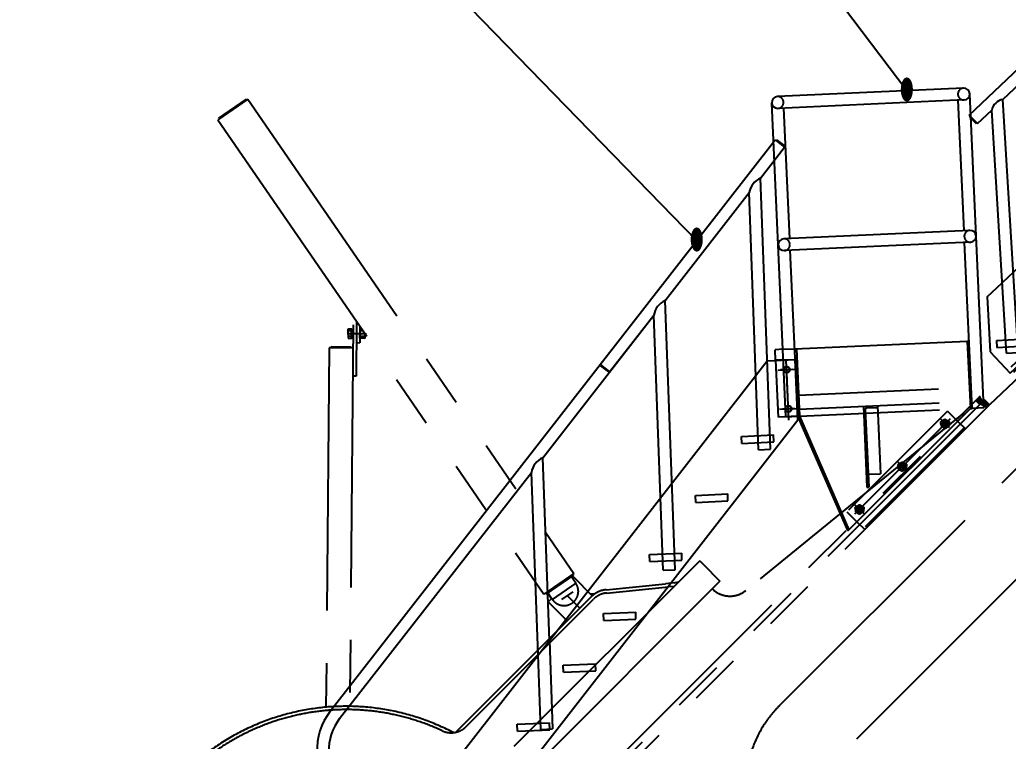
# Model space of a CAD drawing. Header units: millimetres. Extents: x 0 to 42000, y -1158 to 29700.
# Drawn here: x 17303 to 20830, y 17208 to 19782 of the extents above; entities that cross this region are included whole.
import ezdxf
from ezdxf.enums import TextEntityAlignment as Align

# ---------------------------------------------------------------- set-up
doc = ezdxf.new("R2010")
doc.units = ezdxf.units.MM
doc.header["$LTSCALE"] = 1000
for name, pattern in [('F', [0.75, 0.5, -0.25]), ('G', [2, 1.25, -0.25, 0.25, -0.25]), ('K', [2.5, 1.25, -0.25, 0.25, -0.25, 0.25, -0.25])]:
    doc.linetypes.add(name, pattern=pattern)
for name, color, linetype in [('01', 7, 'Continuous'), ('02', 1, 'Continuous'), ('04', 2, 'F'), ('05', 4, 'G'), ('07', 6, 'K')]:
    doc.layers.add(name, color=color, linetype=linetype)
doc.styles.get("Standard").update_dxf_attribs({"font": 'isocp', "width": 0.707, "bigfont": 'intecad.shx'})

# ---------------------------------------------------------------- blocks, each defined once
blk = doc.blocks.new('*U16')
at = {"layer": '01'}
for p, q in [((-15.1, 5), (-15.1, 0)), ((0, 5), (-15.1, 5)), ((-15.1, 0), (0, 0)), ((0, 0), (-2.9, 5)), ((0, 5), (2.9, 0)), ((0, 5), (15.1, 5)), ((15.1, 0), (0, 0)), ((15.1, 5), (15.1, 0))]:
    blk.add_line(p, q, dxfattribs=at)
at = {"layer": '05'}
blk.add_line((0, 7.1), (0, -2.1), dxfattribs=at)
blk = doc.blocks.new('Q7')
at = {"layer": '07', "linetype": 'K', "ltscale": 0.75}
h = blk.add_hatch(color=6, dxfattribs=at)
h.paths.add_polyline_path([(51448, 1660.2), (51448, 1657.2), (51451, 1657.2)])
h.paths.add_polyline_path([(51377, 1660.8), (51374, 1657.8), (51377, 1657.8)])
h.paths.add_polyline_path([(51457.1, 1556.1), (51454.1, 1556.1), (51454.1, 1553.1)])
for points in [[(53692.2, 1455.6), (53701.4, 1464.8), (53690.8, 1482.3), (53687.2, 1478.9), (53678, 1469.7)], [(53694.4, 1457.8), (53716.8, 1444.9), (53725.6, 1453.7), (53708.4, 1471.9)]]:
    blk.add_hatch(color=6, dxfattribs=at).paths.add_polyline_path(points)
h = blk.add_hatch(color=6, dxfattribs=at)
h.paths.add_polyline_path([(52212.1, 676.3), (52212, 690.6), (52219.2, 683.4)])
h.paths.add_polyline_path([(52316.2, 780.2, 0.010476), (52313.2, 777.3), (52309, 773.2), (52301.8, 780.4)])
at = {"layer": '05', "color": 4, "linetype": 'G', "ltscale": 0.75}
blk.add_line((60279, 7288.7), (47232.2, -5758.1), dxfattribs=at)
at = {"layer": '07', "color": 6, "linetype": 'K', "ltscale": 0.75}
for p, q in [((59527.2, 6950.5), (53725.6, 1453.7)), ((58566.1, 6101.9), (53694.2, 1486)), ((58575.5, 6083.3), (53708.4, 1471.9)), ((51080.3, 2544.9), (50973.2, 2471.3)), ((51074.2, 2545), (50975.3, 2477)), ((51074.2, 2545), (51076.2, 2542.1)), ((51080.3, 2544.9), (52243.7, 852.2)), ((50973.2, 2471.3), (52136.6, 778.5)), ((50975.3, 2477), (50977.3, 2474.1)), ((51455.7, 1740.1), (51443.9, 378.6)), ((51467.7, 1740), (51466.1, 1556)), ((51467.8, 1751.6), (51467.2, 1676)), ((51479.7, 1734.4), (51479.2, 1675.9)), ((51434.9, 1708.3), (51504, 1707.7)), ((51438, 1708.3), (51437.8, 1691.5)), ((51450.4, 1698.2), (51437.9, 1698.3)), ((51438, 1708.3), (51438.1, 1725.1)), ((51450.5, 1718.2), (51438, 1718.3)), ((51438.1, 1725.1), (51450.6, 1724.9)), ((51478.8, 1707.9), (51442.3, 1708.3)), ((51450.3, 1691.4), (51450.5, 1708.2)), ((51450.6, 1724.9), (51450.5, 1708.2)), ((51455.3, 1691.4), (51455.5, 1708.1)), ((51455.6, 1724.9), (51455.5, 1708.1)), ((51461.9, 1708.1), (51485.3, 1707.9)), ((51498.5, 1707.8), (51478.4, 1707.9)), ((51479.3, 1691.5), (51479.5, 1707.9)), ((51497.4, 1697.8), (51479.4, 1697.9)), ((51479.6, 1724.4), (51479.5, 1707.9)), ((51491, 1717.8), (51479.5, 1717.9)), ((51497.5, 1707.8), (51497.3, 1691.3)), ((51497.4, 1697.8), (51500.4, 1697.7)), ((51500.4, 1697.7), (51500.4, 1704.2)), ((51370, 1657.9), (51358.8, 375.4)), ((51370, 1657.9), (51358.8, 375.4)), ((51455, 1657.1), (51370, 1657.9)), ((51374, 1657.8), (51377, 1660.8)), ((51448, 1660.2), (51377, 1660.8)), ((51377, 1660.8), (51377, 1657.8)), ((51437.8, 1691.5), (51450.3, 1691.4)), ((51448, 1660.2), (51448, 1657.2)), ((51451, 1657.2), (51448, 1660.2)), ((51467.2, 1676), (51479.2, 1675.9)), ((51497.3, 1691.3), (51479.3, 1691.5)), ((51466.1, 1556), (51454.1, 1556.1)), ((51457.1, 1556.1), (51454.1, 1553.1)), ((52286.4, 78.2), (53694.2, 1486)), ((53701.4, 1464.8), (53690.8, 1482.3)), ((51825.3, -411.3), (53708.4, 1471.9)), ((51885, -387), (53729.9, 1458)), ((53692.2, 1455.6), (53678, 1469.7)), ((53716.8, 1444.9), (53694.4, 1457.8)), ((53725.6, 1453.7), (53708.4, 1471.9)), ((53634.4, 1426.2), (52856.6, 791.8)), ((52976.1, 380.3), (53891.8, 1296)), ((52692.5, 897.9), (51551.6, -243.1)), ((52692.5, 897.9), (52733.8, 856.5)), ((52243.7, 852.2), (52136.6, 778.5)), ((52241.6, 846.5), (52142.7, 778.5)), ((52241.6, 846.5), (52239.6, 849.3)), ((52733.5, 856.1), (52764.6, 825)), ((52764.6, 825), (51624, -315.5)), ((52250.3, 817.9), (52166.3, 760.1)), ((52250.3, 817.9), (52234.2, 841.4)), ((52241.7, 840.5), (52237.6, 836.4)), ((52241.7, 840.5), (52309, 773.2)), ((52600.7, 818.5), (52570.4, 815.5)), ((52600.7, 818.5), (52616.9, 822.3)), ((52142.7, 778.5), (52140.7, 781.4)), ((52166.3, 760.1), (52150.1, 783.6)), ((52239.4, 787.3), (52198.7, 759.3)), ((52301.8, 780.4), (52316.1, 780.3)), ((52601.1, 806.5), (52581.3, 804.5)), ((51821.8, 286), (52305, 769.2)), ((51859.3, 306.5), (52313.5, 760.7)), ((52164.2, 763), (52151.9, 750.7)), ((52151.9, 750.7), (52219.2, 683.4)), ((52219.1, 773.3), (52264.1, 728.3)), ((52309, 773.2), (52219.2, 683.4)), ((52212, 690.6), (52212.1, 676.3))]:
    blk.add_line(p, q, dxfattribs=at)
at = {"layer": '07', "color": 6, "linetype": 'K'}
for p, q in [((52358.6, 794.5), (52570.4, 815.5)), ((52359.8, 782.6), (52581.3, 804.5))]:
    blk.add_line(p, q, dxfattribs=at)
at = {"layer": '07', "color": 6, "linetype": 'K', "ltscale": 0.75}
for centre, radius, start, end in [((52208.3, 789), 51, 214.5, 34.5), ((52367.2, 707), 88, 95.65, 135), ((52367.2, 707), 76, 95.65, 135), ((52800.3, 860.7), 89, 225, 309.1989), ((51431.7, -446.4), 825, 62.3909, 183.3341), ((51431.7, -446.4), 813, 65.1334, 151.3806), ((53263.2, 93.2), 406, 135, 186.4896), ((51805.5, 360.2), 76, 245.1334, 315)]:
    blk.add_arc(centre, radius, start, end, dxfattribs=at)
at = {"layer": '07', "color": 6, "linetype": 'K', "ltscale": 0.75, "xscale": -1, "rotation": 89.4999999999318}
blk.add_blockref('*U16', (51455.5, 1708.1), dxfattribs=at)
blk = doc.blocks.new('12-1')
at = {"ltscale": 1.5}
for p, q in [((50013.3, 47168.2), (50013.3, 47132.2)), ((50016.3, 47168.2), (50013.3, 47168.2)), ((50016.3, 47171.3), (50016.3, 47129)), ((50016.3, 47171.3), (52035.3, 47171.3)), ((52035.3, 47171.3), (52035.3, 47129)), ((52035.3, 47168.2), (52038.3, 47168.2)), ((52038.3, 47168.2), (52038.3, 47132.2)), ((49527.7, 46463), (50086.6, 47129)), ((49560.1, 46435.8), (50141.9, 47129)), ((50016.3, 47132.2), (50013.3, 47132.2)), ((50016.3, 47129), (50086.6, 47129)), ((50141.9, 47129), (51828.1, 47129)), ((51269.1, 46463), (51828.1, 47129)), ((51301.5, 46435.8), (51883.3, 47129)), ((51883.3, 47129), (52035.3, 47129)), ((52035.3, 47132.2), (52038.3, 47132.2)), ((49527.7, 46463), (49560.1, 46435.8)), ((51269.1, 46463), (51301.5, 46435.8))]:
    blk.add_line(p, q, dxfattribs=at)
for p, q in [((49616.3, 46656), (49489.3, 46507)), ((49616.3, 46656), (49689.7, 46656)), ((49745, 46656), (51431.2, 46656)), ((51486.4, 46656), (51546.3, 46656)), ((51546.3, 46656), (51546.3, 46402)), ((49489.3, 46507), (49489.3, 46402)), ((51546.3, 46412.3), (51572.3, 46371)), ((49489.3, 46402), (51546.3, 46402)), ((49661.8, 46402), (49642.3, 46371)), ((49774.8, 46402), (49794.3, 46371)), ((50474.8, 46402), (50455.3, 46371)), ((50587.8, 46402), (50607.3, 46371)), ((51439.8, 46402), (51420.3, 46371))]:
    blk.add_line(p, q)
at = {"ltscale": 2}
for p, q in [((49642.3, 46371), (49794.3, 46371)), ((50455.3, 46371), (50607.3, 46371)), ((51420.3, 46371), (51572.3, 46371))]:
    blk.add_line(p, q, dxfattribs=at)
at = {"ltscale": 1.5}
for centre in [(50114.2, 47088.5), (51855.7, 47088.5)]:
    blk.add_arc(centre, 49.1, 55.775, 124.225, dxfattribs=at)
at = {"layer": '01', "color": 7, "linetype": 'Continuous'}
for p, q in [((49718.3, 46443.5), (49703.3, 46434.9)), ((49703.3, 46434.9), (49703.3, 46419.2)), ((49703.3, 46419.2), (49718.3, 46410.6)), ((49733.3, 46434.9), (49718.3, 46443.5)), ((49718.3, 46410.6), (49733.3, 46419.2)), ((49733.3, 46419.2), (49733.3, 46434.9)), ((50531.3, 46443.5), (50516.3, 46434.9)), ((50516.3, 46434.9), (50516.3, 46419.2)), ((50516.3, 46419.2), (50531.3, 46410.6)), ((50546.3, 46434.9), (50531.3, 46443.5)), ((50531.3, 46410.6), (50546.3, 46419.2)), ((50546.3, 46419.2), (50546.3, 46434.9)), ((51496.3, 46443.5), (51481.3, 46434.9)), ((51481.3, 46434.9), (51481.3, 46419.2)), ((51481.3, 46419.2), (51496.3, 46410.6)), ((51511.3, 46434.9), (51496.3, 46443.5)), ((51496.3, 46410.6), (51511.3, 46419.2)), ((51511.3, 46419.2), (51511.3, 46434.9))]:
    blk.add_line(p, q, dxfattribs=at)
at = {"layer": '04', "color": 2, "linetype": 'F'}
for p, q in [((49745, 46656), (49689.7, 46656)), ((51431.2, 46656), (51486.4, 46656)), ((51471.3, 46452), (51439.8, 46402)), ((51521.3, 46452), (51546.3, 46412.3))]:
    blk.add_line(p, q, dxfattribs=at)
at = {"layer": '04'}
for p, q in [((49533.3, 46520.5), (49517.2, 46501.4)), ((49533.3, 46520.5), (49629, 46440.2)), ((49889.5, 46520.5), (49873.5, 46501.4)), ((49889.5, 46520.5), (49985.3, 46440.2)), ((50245.8, 46520.5), (50229.7, 46501.4)), ((50245.8, 46520.5), (50341.6, 46440.2)), ((50602.1, 46520.5), (50586, 46501.4)), ((50602.1, 46520.5), (50697.8, 46440.2)), ((50958.3, 46520.5), (50942.3, 46501.4)), ((50958.3, 46520.5), (51054.1, 46440.2)), ((51314.6, 46520.5), (51298.5, 46501.4)), ((51314.6, 46520.5), (51410.3, 46440.2)), ((49517.2, 46501.4), (49613, 46421)), ((49873.5, 46501.4), (49969.2, 46421)), ((50229.7, 46501.4), (50325.5, 46421)), ((50586, 46501.4), (50681.7, 46421)), ((50942.3, 46501.4), (51038, 46421)), ((51298.5, 46501.4), (51394.3, 46421)), ((49693.3, 46452), (49661.8, 46402)), ((49743.3, 46452), (49774.8, 46402)), ((50506.3, 46452), (50474.8, 46402)), ((50556.3, 46452), (50587.8, 46402)), ((49629, 46440.2), (49613, 46421)), ((49985.3, 46440.2), (49969.2, 46421)), ((50341.6, 46440.2), (50325.5, 46421)), ((50697.8, 46440.2), (50681.7, 46421)), ((51054.1, 46440.2), (51038, 46421)), ((51410.3, 46440.2), (51394.3, 46421))]:
    blk.add_line(p, q, dxfattribs=at)
at = {"layer": '04', "color": 2, "linetype": 'F', "ltscale": 2}
for p, q in [((49693.3, 46452), (49743.3, 46452)), ((50506.3, 46452), (50556.3, 46452)), ((51471.3, 46452), (51521.3, 46452))]:
    blk.add_line(p, q, dxfattribs=at)
at = {"layer": '04', "color": 2, "linetype": 'F'}
for centre in [(49718.3, 46427), (50531.3, 46427), (51496.3, 46427)]:
    blk.add_circle(centre, 11, dxfattribs=at)
at = {"layer": '05', "color": 4, "linetype": 'G'}
for p, q in [((49718.3, 46454.5), (49718.3, 46402)), ((50531.3, 46454.5), (50531.3, 46402)), ((51496.3, 46451.5), (51496.3, 46402)), ((49681.8, 46427), (51223.5, 46427)), ((51223.5, 46427), (51528.9, 46427))]:
    blk.add_line(p, q, dxfattribs=at)
at = {"layer": '05'}
for p, q in [((49718.3, 46447.5), (49718.3, 46405.6)), ((50531.3, 46447.5), (50531.3, 46405.6)), ((51496.3, 46447.5), (51496.3, 46405.6)), ((49739.9, 46427), (49699.7, 46427)), ((50552.9, 46427), (50512.7, 46427)), ((51517.9, 46427), (51477.7, 46427))]:
    blk.add_line(p, q, dxfattribs=at)
at = {"layer": '05', "color": 4, "linetype": 'G', "ltscale": 2}
for p, q in [((49703, 46427), (49734.6, 46427)), ((49718.3, 46411.5), (49718.3, 46441.7)), ((50516, 46427), (50547.6, 46427)), ((50531.3, 46411.5), (50531.3, 46441.7)), ((51481, 46427), (51512.6, 46427)), ((51496.3, 46411.5), (51496.3, 46441.7))]:
    blk.add_line(p, q, dxfattribs=at)
blk = doc.blocks.new('*U33')
at = {"layer": '01'}
for p, q in [((0, 16.5), (-15, 7.8)), ((-15, 7.8), (-15, 0)), ((-15, -7.8), (-15, 0)), ((15, 7.8), (0, 16.5)), ((15, 0), (15, 7.8)), ((15, 0), (15, -7.8)), ((0, -16.5), (-15, -7.8)), ((15, -7.8), (0, -16.5))]:
    blk.add_line(p, q, dxfattribs=at)
at = {"layer": '05'}
for p, q in [((-16.9, 0), (16.3, 0)), ((0, -18.3), (0, 17.9))]:
    blk.add_line(p, q, dxfattribs=at)
blk = doc.blocks.new('11-2')
for p, q in [((56831.3, 48258), (56166.6, 48258)), ((56145.4, 47115), (56145.4, 48236.8)), ((56831.3, 48215.7), (56166.6, 48215.7)), ((56187.7, 47750), (56187.7, 48215.7)), ((56810.1, 47750), (56810.1, 48215.7)), ((56852.4, 47115), (56852.4, 48236.8)), ((56831.3, 47750), (56166.6, 47750)), ((56831.3, 47707.7), (56166.6, 47707.7)), ((56187.7, 47115), (56187.7, 47707.7)), ((56810.1, 47115), (56810.1, 47707.7)), ((56187.7, 47356), (56804.1, 47356)), ((56194.1, 47356), (56194.1, 47115)), ((56804.1, 47356), (56804.1, 47115)), ((56117.7, 47318), (56117.7, 47115)), ((56145.4, 47318), (56117.7, 47318)), ((56187.7, 47318), (56187.7, 47115)), ((56187.7, 47115), (56117.7, 47115)), ((56145.4, 47115), (56187.7, 47115)), ((56188.5, 47112.9), (56194.1, 47115)), ((56188.5, 47112.9), (56346.5, 46699.9)), ((56804.1, 47115), (56352.1, 46702)), ((56852.4, 47115), (56810.1, 47115)), ((56346.5, 46699.9), (56352.1, 46702))]:
    blk.add_line(p, q)
for centre in [(56712.2, 47064.4), (56552.8, 46918.7), (56393.3, 46773)]:
    blk.add_circle(centre, 11)
at = {"layer": '01', "color": 7, "linetype": 'Continuous'}
for p, q in [((56145.4, 47356), (56117.7, 47356)), ((56117.7, 47318), (56117.7, 47356)), ((56804.1, 47356), (56810.1, 47356)), ((56804.1, 47153), (56810.1, 47153)), ((56187.7, 47115), (56194.1, 47115)), ((56804.1, 47115), (56810.1, 47115)), ((56756.9, 47071.8), (56783.2, 47043)), ((56783.2, 47043), (56408.2, 46700.4)), ((56381.9, 46729.2), (56408.2, 46700.4))]:
    blk.add_line(p, q, dxfattribs=at)
for centre, start, end in [((56166.6, 48236.8), 90, 270), ((56831.3, 48236.8), 270, 90), ((56166.6, 47728.8), 90, 270), ((56831.3, 47728.8), 270, 90)]:
    blk.add_arc(centre, 21.1, start, end, dxfattribs=at)
at = {"layer": '04', "color": 2, "linetype": 'F'}
for p, q in [((56145.4, 47356), (56187.7, 47356)), ((56145.4, 47318), (56187.7, 47318)), ((56423.1, 47140), (56423.1, 46850.8)), ((56429.1, 47127.8), (56429.1, 46850.8)), ((56435.1, 47133.8), (56473.1, 47133.8)), ((56473.1, 47140), (56473.1, 46897)), ((56194.1, 47115), (56352.1, 46702)), ((56722.5, 47109.5), (56347.5, 46766.8)), ((56779.2, 47047.5), (56404.1, 46704.8)), ((56435.1, 46897), (56473.1, 46897)), ((56423.1, 46850.8), (56423.1, 46850.8)), ((56423.1, 46850.8), (56429.1, 46850.8))]:
    blk.add_line(p, q, dxfattribs=at)
at = {"layer": '04'}
for p, q in [((56194.1, 47190), (56804.1, 47190)), ((56194.1, 47140), (56804.1, 47140)), ((56194.1, 47115), (56804.1, 47115)), ((56722.5, 47109.5), (56756.9, 47071.8)), ((56347.5, 46766.8), (56381.9, 46729.2))]:
    blk.add_line(p, q, dxfattribs=at)
at = {"layer": '04', "color": 2, "linetype": 'F'}
for centre in [(56155.7, 47283), (56155.7, 47143)]:
    blk.add_circle(centre, 11, dxfattribs=at)
for centre, radius, start, end in [((56166.6, 48236.8), 21.1, 270, 90), ((56831.3, 48236.8), 21.1, 90, 270), ((56166.6, 47728.8), 21.1, 270, 90), ((56831.3, 47728.8), 21.1, 90, 270), ((56435.1, 47127.8), 6, 90, 180), ((56435.1, 46903), 6, 180, 270)]:
    blk.add_arc(centre, radius, start, end, dxfattribs=at)
at = {"layer": '05', "color": 4, "linetype": 'G'}
for p, q in [((56155.7, 47126), (56155.7, 47301.4)), ((56178.1, 47283), (56133.3, 47283)), ((56177.3, 47143), (56134.9, 47143)), ((56730.4, 47081.5), (56374.6, 46756.4)), ((56694.4, 47083.8), (56725.1, 47050.3)), ((56535.7, 46937.4), (56569.4, 46900.5)), ((56376.2, 46791.7), (56409.9, 46754.8))]:
    blk.add_line(p, q, dxfattribs=at)
at = {"layer": '05', "rotation": 180.0000030703335}
for p in [(56712, 47064.4), (56552.5, 46918.7), (56393.3, 46773.2)]:
    blk.add_blockref('*U33', p, dxfattribs=at)
blk = doc.blocks.new('*U81')
at = {"layer": '01'}
for p, q in [((0, 16.5), (-15, 7.8)), ((-15, 7.8), (-15, 0)), ((-15, -7.8), (-15, 0)), ((15, 7.8), (0, 16.5)), ((15, 0), (15, 7.8)), ((15, 0), (15, -7.8)), ((0, -16.5), (-15, -7.8)), ((15, -7.8), (0, -16.5))]:
    blk.add_line(p, q, dxfattribs=at)
at = {"layer": '05'}
for p, q in [((-16.9, 0), (16.3, 0)), ((0, -18.3), (0, 17.9))]:
    blk.add_line(p, q, dxfattribs=at)
blk = doc.blocks.new('10-1')
at = {"ltscale": 1.5}
for p, q in [((77234.4, 51903.8), (79818.4, 51903.8)), ((79818.4, 51903.8), (79818.4, 51861.5)), ((79818.4, 51900.6), (79821.4, 51900.6)), ((79821.4, 51900.6), (79821.4, 51864.6)), ((76602.3, 51442.5), (77088.9, 51850.8)), ((77234.4, 51861.5), (78347.8, 51861.5)), ((77848.4, 51442.5), (78347.8, 51861.5)), ((77914.2, 51442.5), (78413.6, 51861.5)), ((78413.6, 51861.5), (79058.7, 51861.5)), ((78909.7, 51271.6), (79612.6, 51861.5)), ((78936.8, 51239.2), (79678.4, 51861.5)), ((79124.5, 51861.5), (79612.6, 51861.5)), ((79678.4, 51861.5), (79818.4, 51861.5)), ((79818.4, 51864.6), (79821.4, 51864.6)), ((76668.1, 51442.5), (77116.1, 51818.4)), ((78909.7, 51271.6), (78936.8, 51239.2))]:
    blk.add_line(p, q, dxfattribs=at)
at = {"ltscale": 0.666667}
for p, q in [((78802.4, 51900.6), (78799.4, 51900.6)), ((78799.4, 51900.6), (78799.4, 51864.6)), ((78802.4, 51903.8), (79818.4, 51903.8)), ((78802.4, 51903.8), (78802.4, 51861.5)), ((79818.4, 51903.8), (79818.4, 51861.5)), ((79818.4, 51900.6), (79821.4, 51900.6)), ((79821.4, 51900.6), (79821.4, 51864.6)), ((78361.2, 51276.1), (79058.7, 51861.5)), ((78388.4, 51243.7), (79124.5, 51861.5)), ((78802.4, 51864.6), (78799.4, 51864.6)), ((78802.4, 51861.5), (79058.7, 51861.5)), ((79124.5, 51861.5), (79612.6, 51861.5)), ((79678.4, 51861.5), (79818.4, 51861.5)), ((79818.4, 51864.6), (79821.4, 51864.6)), ((78361.2, 51276.1), (78388.4, 51243.7))]:
    blk.add_line(p, q, dxfattribs=at)
for p, q in [((76236, 51442.5), (76132, 51353.5)), ((76236, 51442.5), (79179, 51442.5)), ((79179, 51442.5), (79244, 51366.4)), ((76132, 51226.5), (76132, 51353.5)), ((79080, 51226.5), (79244, 51366.4)), ((76132, 51226.5), (79080, 51226.5)), ((76145, 51147.5), (76145, 51226.5)), ((76221, 51147.5), (76221, 51226.5)), ((76145, 51147.5), (76221, 51147.5)), ((76145, 51147.5), (76221, 51147.5))]:
    blk.add_line(p, q)
for centre in [(79196.6, 51368), (76183, 51274.5), (76183, 51274.5), (79090.1, 51277.1)]:
    blk.add_circle(centre, 11)
for radius in [226.3, 184]:
    blk.add_arc((77234.4, 51677.5), radius, 90, 130)
at = {"ltscale": 1.5}
for centre in [(78380.6, 51799.7), (79645.5, 51799.7)]:
    blk.add_arc(centre, 70, 61.9665, 118.0335, dxfattribs=at)
at = {"ltscale": 0.666667}
for centre in [(79091.6, 51799.7), (79645.5, 51799.7)]:
    blk.add_arc(centre, 70, 61.9665, 118.0335, dxfattribs=at)
at = {"layer": '04', "color": 2, "linetype": 'F'}
for p, q in [((76403.3, 51275.5), (76602.3, 51442.5)), ((76668.1, 51442.5), (76430.5, 51243.1)), ((77644.8, 51271.6), (77848.4, 51442.5)), ((77914.2, 51442.5), (77672, 51239.2)), ((76254.1, 51332.9), (76273.2, 51349)), ((76273.2, 51349), (76347.9, 51261.5)), ((76521, 51332.9), (76540.1, 51349)), ((76540.1, 51349), (76614.8, 51261.5)), ((76787.9, 51332.9), (76807.1, 51349)), ((76807.1, 51349), (76881.7, 51261.5)), ((77054.8, 51332.9), (77074, 51349)), ((77074, 51349), (77148.6, 51261.5)), ((77321.7, 51332.9), (77340.9, 51349)), ((77340.9, 51349), (77415.5, 51261.5)), ((77588.6, 51332.9), (77607.8, 51349)), ((77607.8, 51349), (77682.4, 51261.5)), ((77855.5, 51332.9), (77874.7, 51349)), ((77874.7, 51349), (77949.4, 51261.5)), ((78089.6, 51332.9), (78108.7, 51349)), ((78108.7, 51349), (78183.4, 51261.5)), ((78356.5, 51332.9), (78375.6, 51349)), ((78375.6, 51349), (78450.3, 51261.5)), ((78623.4, 51332.9), (78642.5, 51349)), ((78642.5, 51349), (78717.2, 51261.5)), ((78890.3, 51332.9), (78909.4, 51349)), ((78909.4, 51349), (78984.1, 51261.5)), ((76254.1, 51332.9), (76328.8, 51245.5)), ((76521, 51332.9), (76595.7, 51245.5)), ((76787.9, 51332.9), (76862.6, 51245.5)), ((77054.8, 51332.9), (77129.5, 51245.5)), ((77321.7, 51332.9), (77396.4, 51245.5)), ((77588.6, 51332.9), (77663.3, 51245.5)), ((77855.5, 51332.9), (77930.2, 51245.5)), ((78089.6, 51332.9), (78164.2, 51245.5)), ((78356.5, 51332.9), (78431.1, 51245.5)), ((78623.4, 51332.9), (78698.1, 51245.5)), ((78890.3, 51332.9), (78965, 51245.5)), ((76145, 51299.5), (76145, 51226.5)), ((76145, 51299.5), (76221, 51299.5)), ((76221, 51299.5), (76221, 51226.5)), ((76328.8, 51245.5), (76347.9, 51261.5)), ((76595.7, 51245.5), (76614.8, 51261.5)), ((76862.6, 51245.5), (76881.7, 51261.5)), ((77129.5, 51245.5), (77148.6, 51261.5)), ((77396.4, 51245.5), (77415.5, 51261.5)), ((77663.3, 51245.5), (77682.4, 51261.5)), ((77930.2, 51245.5), (77949.4, 51261.5)), ((78164.2, 51245.5), (78183.4, 51261.5)), ((78431.1, 51245.5), (78450.3, 51261.5)), ((78698.1, 51245.5), (78717.2, 51261.5)), ((78965, 51245.5), (78984.1, 51261.5)), ((76145, 51155.5), (76221, 51155.5))]:
    blk.add_line(p, q, dxfattribs=at)
at = {"layer": '04', "color": 2, "linetype": 'F', "ltscale": 1.5}
for p, q in [((76403.3, 51275.5), (76430.5, 51243.1)), ((77644.8, 51271.6), (77672, 51239.2))]:
    blk.add_line(p, q, dxfattribs=at)
at = {"layer": '05', "color": 4, "linetype": 'G'}
for p, q in [((79059.3, 51250.8), (79223.3, 51390.8)), ((79175.8, 51392.3), (79217.3, 51343.7)), ((76183, 51244.6), (76183, 51304.3)), ((76183, 51250.4), (76183, 51299.5)), ((79069.3, 51301.4), (79110.9, 51252.8)), ((76153.1, 51274.5), (76212.8, 51274.5)), ((76158.4, 51274.5), (76208.8, 51274.5))]:
    blk.add_line(p, q, dxfattribs=at)
at = {"rotation": 270.0000046057086}
blk.add_blockref('*U81', (76183, 51274.7), dxfattribs=at)

msp = doc.modelspace()

# ---------------------------------------------------------------- linework, layer by layer
at = {"layer": '02'}
for p, q in [((19718.494, 18993.677), (15622.187, 23204.934)), ((20468.051, 19528.953), (17678.45, 23204.934))]:
    msp.add_line(p, q, dxfattribs=at)

# ---------------------------------------------------------------- block references
for name, p, rotation in [('12-1', (16820.842, -49200.368), 43.44999999985906), ('11-2', (-33929.79, -31230.688), 2.581529613658227)]:
    msp.add_blockref(name, p, dxfattribs=dict(rotation=rotation))
at = {"layer": '01', "rotation": 52.09551807155845}
msp.add_blockref('10-1', (11916.332, -75513.088), dxfattribs=at)
at = {"layer": '05'}
msp.add_blockref('Q7', (-32963.262, 16953.905), dxfattribs=at)

# ---------------------------------------------------------------- texts
at = {"layer": '02', "width": 0.605172}
for p, p2 in [((20444.051, 19488.953), (20492.051, 19488.953)), ((19694.494, 18953.677), (19742.494, 18953.677))]:
    msp.add_text('\\M+5A1F1', height=80, dxfattribs=at).set_placement(p, p2, align=Align.FIT)

doc.saveas('drawing.dxf')
